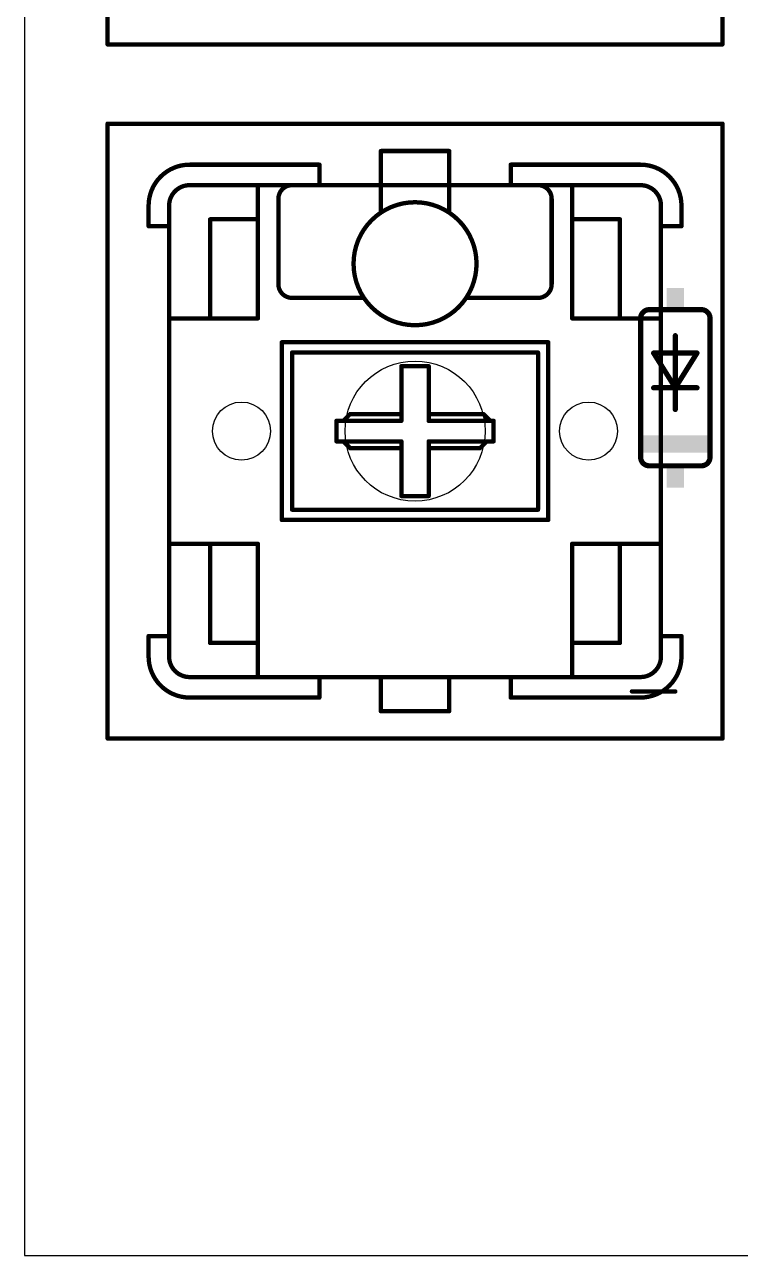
# Model space of a CAD drawing. Extents: x 0 to 155, y -1 to 106.
# Drawn here: x 0 to 20.95, y -1.27 to 34.76 of the extents above; entities that cross this region are included whole.
import ezdxf

# ---------------------------------------------------------------- set-up
doc = ezdxf.new("R2010")
doc.units = 0
doc.layers.add('20', color=7, linetype='CONTINUOUS')
doc.layers.add('21', color=253, linetype='CONTINUOUS')

# ---------------------------------------------------------------- blocks, each defined once
blk = doc.blocks.new('RECT')
blk.add_solid([(-0.5, -0.5), (0.5, -0.5), (-0.5, 0.5), (0.5, 0.5)])

msp = doc.modelspace()

# ---------------------------------------------------------------- linework, layer by layer
at = {"layer": '20'}
for p, q in [((0, 106.35), (0, -1.27)), ((0, -1.27), (154.92, -1.27))]:
    msp.add_line(p, q, dxfattribs=at)
for centre, radius in [((11.43, 22.86), 2.05), ((6.35, 22.86), 0.85), ((16.51, 22.86), 0.85)]:
    msp.add_circle(centre, radius, dxfattribs=at)
at = {"layer": '21'}
for points, const_width in [([(2.43, 34.18), (2.43, 52.18)], 0.127), ([(20.43, 52.18), (20.43, 34.18)], 0.127), ([(20.43, 34.18), (2.43, 34.18)], 0.127), ([(2.43, 31.86), (20.43, 31.86)], 0.127), ([(2.43, 13.86), (2.43, 31.86)], 0.127), ([(20.43, 31.86), (20.43, 13.86)], 0.127), ([(10.43, 31.06), (12.43, 31.06)], 0.127), ([(10.43, 30.06), (10.43, 31.06)], 0.127), ([(12.43, 30.06), (12.43, 31.06)], 0.127), ([(4.83, 30.66), (8.63, 30.66)], 0.127), ([(8.63, 30.06), (8.63, 30.66)], 0.127), ([(14.23, 30.66), (18.03, 30.66)], 0.127), ([(14.23, 30.06), (14.23, 30.66)], 0.127), ([(4.83, 30.06), (8.63, 30.06)], 0.127), ([(6.83, 30.06), (6.83, 29.06)], 0.127), ([(8.63, 30.06), (10.43, 30.06)], 0.127), ([(10.43, 30.06), (12.43, 30.06)], 0.127), ([(10.43, 29.26), (10.43, 30.06)], 0.127), ([(12.43, 30.06), (14.23, 30.06)], 0.127), ([(12.43, 30.06), (12.43, 29.26)], 0.127), ([(14.23, 30.06), (18.03, 30.06)], 0.127), ([(16.03, 30.06), (16.03, 29.06)], 0.127), ([(7.43, 27.16), (7.43, 29.66)], 0.127), ([(15.43, 27.16), (15.43, 29.66)], 0.127), ([(3.63, 28.86), (3.63, 29.46)], 0.127), ([(4.23, 28.86), (4.23, 29.46)], 0.127), ([(18.63, 29.46), (18.63, 28.86)], 0.127), ([(19.23, 29.46), (19.23, 28.86)], 0.127), ([(4.23, 28.86), (3.63, 28.86)], 0.127), ([(4.23, 16.86), (4.23, 28.86)], 0.127), ([(5.43, 29.06), (5.43, 26.16)], 0.127), ([(6.83, 29.06), (5.43, 29.06)], 0.127), ([(6.83, 29.06), (6.83, 26.16)], 0.127), ([(16.03, 29.06), (16.03, 26.16)], 0.127), ([(17.43, 29.06), (16.03, 29.06)], 0.127), ([(17.43, 29.06), (17.43, 26.16)], 0.127), ([(18.63, 28.86), (18.63, 16.86)], 0.127), ([(18.63, 28.86), (19.23, 28.86)], 0.127), ([(7.83, 26.76), (9.93, 26.76)], 0.127), ([(12.93, 26.76), (15.03, 26.76)], 0.127), ([(18.288, 26.416), (19.812, 26.416)], 0.1524), ([(5.43, 26.16), (4.23, 26.16)], 0.127), ([(6.83, 26.16), (5.43, 26.16)], 0.127), ([(17.43, 26.16), (16.03, 26.16)], 0.127), ([(18.63, 26.16), (17.43, 26.16)], 0.127), ([(18.034, 22.098), (18.034, 26.162)], 0.1524), ([(20.066, 22.098), (20.066, 26.162)], 0.1524), ([(19.05, 24.13), (19.05, 25.654)], 0.1524), ([(7.53, 20.26), (7.53, 25.46)], 0.127), ([(7.53, 25.46), (15.33, 25.46)], 0.127), ([(7.83, 20.56), (7.83, 25.16)], 0.127), ([(7.83, 25.16), (15.03, 25.16)], 0.127), ([(15.03, 25.16), (15.03, 20.56)], 0.127), ([(15.33, 25.46), (15.33, 20.26)], 0.127), ([(18.415, 25.146), (19.685, 25.146)], 0.1524), ([(19.05, 24.13), (18.415, 25.146)], 0.1524), ([(19.685, 25.146), (19.05, 24.13)], 0.1524), ([(11.03, 23.36), (11.03, 24.76)], 0.127), ([(11.03, 24.76), (11.83, 24.76)], 0.127), ([(11.83, 24.76), (11.83, 23.36)], 0.127), ([(18.415, 24.13), (19.05, 24.13)], 0.1524), ([(19.05, 23.495), (19.05, 24.13)], 0.1524), ([(19.05, 24.13), (19.685, 24.13)], 0.1524), ([(9.53, 23.36), (9.33, 23.16)], 0.127), ([(11.03, 23.36), (9.53, 23.36)], 0.127), ([(11.03, 23.16), (11.03, 23.36)], 0.127), ([(11.83, 23.36), (11.83, 23.16)], 0.127), ([(13.43, 23.36), (11.83, 23.36)], 0.127), ([(13.63, 23.16), (13.43, 23.36)], 0.127), ([(9.13, 22.56), (9.13, 23.16)], 0.127), ([(9.13, 23.16), (9.33, 23.16)], 0.127), ([(9.33, 23.16), (11.03, 23.16)], 0.127), ([(11.83, 23.16), (13.63, 23.16)], 0.127), ([(13.73, 23.16), (13.63, 23.16)], 0.127), ([(13.73, 23.16), (13.73, 22.56)], 0.127), ([(9.33, 22.56), (9.13, 22.56)], 0.127), ([(11.03, 22.56), (9.33, 22.56)], 0.127), ([(9.33, 22.56), (9.53, 22.36)], 0.127), ([(11.03, 22.36), (9.53, 22.36)], 0.127), ([(11.03, 22.36), (11.03, 22.56)], 0.127), ([(11.03, 20.96), (11.03, 22.36)], 0.127), ([(13.53, 22.56), (11.83, 22.56)], 0.127), ([(11.83, 22.56), (11.83, 22.36)], 0.127), ([(11.83, 22.36), (11.83, 20.96)], 0.127), ([(13.33, 22.36), (11.83, 22.36)], 0.127), ([(13.53, 22.56), (13.33, 22.36)], 0.127), ([(13.73, 22.56), (13.53, 22.56)], 0.127), ([(18.288, 21.844), (19.812, 21.844)], 0.1524), ([(11.83, 20.96), (11.03, 20.96)], 0.127), ([(15.03, 20.56), (7.83, 20.56)], 0.127), ([(15.33, 20.26), (7.53, 20.26)], 0.127), ([(5.43, 19.56), (4.23, 19.56)], 0.127), ([(6.83, 19.56), (5.43, 19.56)], 0.127), ([(5.43, 19.56), (5.43, 16.66)], 0.127), ([(6.83, 19.56), (6.83, 16.66)], 0.127), ([(17.43, 19.56), (16.03, 19.56)], 0.127), ([(16.03, 19.56), (16.03, 16.66)], 0.127), ([(18.63, 19.56), (17.43, 19.56)], 0.127), ([(17.43, 19.56), (17.43, 16.66)], 0.127), ([(3.63, 16.26), (3.63, 16.86)], 0.127), ([(4.23, 16.86), (3.63, 16.86)], 0.127), ([(4.23, 16.26), (4.23, 16.86)], 0.127), ([(6.83, 16.66), (5.43, 16.66)], 0.127), ([(6.83, 16.66), (6.83, 15.66)], 0.127), ([(16.03, 16.66), (16.03, 15.66)], 0.127), ([(17.43, 16.66), (16.03, 16.66)], 0.127), ([(18.63, 16.86), (18.63, 16.26)], 0.127), ([(18.63, 16.86), (19.23, 16.86)], 0.127), ([(19.23, 16.86), (19.23, 16.26)], 0.127), ([(8.63, 15.66), (4.83, 15.66)], 0.127), ([(10.43, 15.66), (8.63, 15.66)], 0.127), ([(8.63, 15.06), (8.63, 15.66)], 0.127), ([(14.23, 15.66), (10.43, 15.66)], 0.127), ([(10.43, 14.66), (10.43, 15.66)], 0.127), ([(12.43, 14.66), (12.43, 15.66)], 0.127), ([(18.03, 15.66), (14.23, 15.66)], 0.127), ([(14.23, 15.06), (14.23, 15.66)], 0.127), ([(17.78, 15.24), (19.05, 15.24)], 0.127), ([(8.63, 15.06), (4.83, 15.06)], 0.127), ([(18.03, 15.06), (14.23, 15.06)], 0.127), ([(10.43, 14.66), (12.43, 14.66)], 0.127), ([(20.43, 13.86), (2.43, 13.86)], 0.127)]:
    msp.add_lwpolyline(points, dxfattribs=dict(at, const_width=const_width))
for points, const_width in [([(2.43, 34.2118, 1), (2.43, 34.1482)], 0.0635), ([(20.43, 34.1482, 1), (20.43, 34.2118)], 0.0635), ([(2.3982, 34.18, 1), (2.4618, 34.18)], 0.0635), ([(20.3983, 34.18, 1), (20.4617, 34.18)], 0.0635), ([(2.4618, 31.86, 1), (2.3982, 31.86)], 0.0635), ([(2.43, 31.8918, 1), (2.43, 31.8283)], 0.0635), ([(20.4617, 31.86, 1), (20.3983, 31.86)], 0.0635), ([(20.43, 31.8283, 1), (20.43, 31.8918)], 0.0635), ([(10.4618, 31.06, 1), (10.3982, 31.06)], 0.0635), ([(10.43, 31.0918, 1), (10.43, 31.0283)], 0.0635), ([(12.4618, 31.06, 1), (12.3982, 31.06)], 0.0635), ([(12.43, 31.0283, 1), (12.43, 31.0918)], 0.0635), ([(4.83, 30.66, 0.4142), (3.63, 29.46)], 0.127), ([(4.83, 30.6917, 1), (4.83, 30.6283)], 0.0635), ([(4.83, 30.6283, 1), (4.83, 30.6917)], 0.0635), ([(8.6618, 30.66, 1), (8.5983, 30.66)], 0.0635), ([(8.63, 30.6283, 1), (8.63, 30.6917)], 0.0635), ([(14.2618, 30.66, 1), (14.1982, 30.66)], 0.0635), ([(14.23, 30.6917, 1), (14.23, 30.6283)], 0.0635), ([(19.23, 29.46, 0.4142), (18.03, 30.66)], 0.127), ([(18.03, 30.6917, 1), (18.03, 30.6283)], 0.0635), ([(18.03, 30.6283, 1), (18.03, 30.6917)], 0.0635), ([(4.83, 30.06, 0.4142), (4.23, 29.46)], 0.127), ([(4.83, 30.0918, 1), (4.83, 30.0283)], 0.0635), ([(4.83, 30.0283, 1), (4.83, 30.0918)], 0.0635), ([(6.8617, 30.06, 1), (6.7983, 30.06)], 0.0635), ([(7.83, 30.06, 0.4142), (7.43, 29.66)], 0.127), ([(7.83, 30.0283, 1), (7.83, 30.0918)], 0.0635), ([(8.63, 30.0918, 1), (8.63, 30.0283)], 0.0635), ([(8.5983, 30.06, 1), (8.6618, 30.06)], 0.0635), ([(8.63, 30.0283, 1), (8.63, 30.0918)], 0.0635), ([(10.4618, 30.06, 1), (10.3982, 30.06)], 0.0635), ([(10.3982, 30.06, 1), (10.4618, 30.06)], 0.0635), ([(10.43, 30.0918, 1), (10.43, 30.0283)], 0.0635), ([(10.43, 30.0283, 1), (10.43, 30.0918)], 0.0635), ([(12.4618, 30.06, 1), (12.3982, 30.06)], 0.0635), ([(12.3982, 30.06, 1), (12.4618, 30.06)], 0.0635), ([(12.43, 30.0918, 1), (12.43, 30.0283)], 0.0635), ([(12.43, 30.0283, 1), (12.43, 30.0918)], 0.0635), ([(14.1982, 30.06, 1), (14.2618, 30.06)], 0.0635), ([(14.23, 30.0918, 1), (14.23, 30.0283)], 0.0635), ([(14.23, 30.0283, 1), (14.23, 30.0918)], 0.0635), ([(15.43, 29.66, 0.4142), (15.03, 30.06)], 0.127), ([(15.03, 30.0918, 1), (15.03, 30.0283)], 0.0635), ([(16.0617, 30.06, 1), (15.9983, 30.06)], 0.0635), ([(18.63, 29.46, 0.4142), (18.03, 30.06)], 0.127), ([(18.03, 30.0918, 1), (18.03, 30.0283)], 0.0635), ([(18.03, 30.0283, 1), (18.03, 30.0918)], 0.0635), ([(7.4618, 29.66, 1), (7.3983, 29.66)], 0.0635), ([(7.3983, 29.66, 1), (7.4618, 29.66)], 0.0635), ([(11.43, 29.56, 1), (11.43, 25.96)], 0.127), ([(11.43, 25.96, 1), (11.43, 29.56)], 0.127), ([(11.43, 29.5918, 1), (11.43, 29.5283)], 0.0635), ([(11.43, 29.5283, 1), (11.43, 29.5918)], 0.0635), ([(15.4618, 29.66, 1), (15.3983, 29.66)], 0.0635), ([(15.3983, 29.66, 1), (15.4618, 29.66)], 0.0635), ([(3.6618, 29.46, 1), (3.5983, 29.46)], 0.0635), ([(3.5983, 29.46, 1), (3.6618, 29.46)], 0.0635), ([(4.2618, 29.46, 1), (4.1983, 29.46)], 0.0635), ([(4.1983, 29.46, 1), (4.2618, 29.46)], 0.0635), ([(10.3982, 29.26, 1), (10.4618, 29.26)], 0.0635), ([(12.3982, 29.26, 1), (12.4618, 29.26)], 0.0635), ([(18.6618, 29.46, 1), (18.5983, 29.46)], 0.0635), ([(18.5983, 29.46, 1), (18.6618, 29.46)], 0.0635), ([(19.2617, 29.46, 1), (19.1983, 29.46)], 0.0635), ([(19.1983, 29.46, 1), (19.2617, 29.46)], 0.0635), ([(3.63, 28.8918, 1), (3.63, 28.8283)], 0.0635), ([(3.5983, 28.86, 1), (3.6618, 28.86)], 0.0635), ([(4.2618, 28.86, 1), (4.1983, 28.86)], 0.0635), ([(4.1983, 28.86, 1), (4.2618, 28.86)], 0.0635), ([(4.23, 28.8283, 1), (4.23, 28.8918)], 0.0635), ([(5.4618, 29.06, 1), (5.3983, 29.06)], 0.0635), ([(5.43, 29.0918, 1), (5.43, 29.0283)], 0.0635), ([(6.8617, 29.06, 1), (6.7983, 29.06)], 0.0635), ([(6.7983, 29.06, 1), (6.8617, 29.06)], 0.0635), ([(6.83, 29.0283, 1), (6.83, 29.0918)], 0.0635), ([(16.03, 29.0918, 1), (16.03, 29.0283)], 0.0635), ([(16.0617, 29.06, 1), (15.9983, 29.06)], 0.0635), ([(15.9983, 29.06, 1), (16.0617, 29.06)], 0.0635), ([(17.4617, 29.06, 1), (17.3983, 29.06)], 0.0635), ([(17.43, 29.0283, 1), (17.43, 29.0918)], 0.0635), ([(18.63, 28.8918, 1), (18.63, 28.8283)], 0.0635), ([(18.6618, 28.86, 1), (18.5983, 28.86)], 0.0635), ([(18.5983, 28.86, 1), (18.6618, 28.86)], 0.0635), ([(19.1983, 28.86, 1), (19.2617, 28.86)], 0.0635), ([(19.23, 28.8283, 1), (19.23, 28.8918)], 0.0635), ([(7.43, 27.16, 0.4142), (7.83, 26.76)], 0.127), ([(7.4618, 27.16, 1), (7.3983, 27.16)], 0.0635), ([(7.3983, 27.16, 1), (7.4618, 27.16)], 0.0635), ([(15.03, 26.76, 0.4142), (15.43, 27.16)], 0.127), ([(15.4618, 27.16, 1), (15.3983, 27.16)], 0.0635), ([(15.3983, 27.16, 1), (15.4618, 27.16)], 0.0635), ([(7.83, 26.7918, 1), (7.83, 26.7283)], 0.0635), ([(7.83, 26.7283, 1), (7.83, 26.7918)], 0.0635), ([(9.93, 26.7283, 1), (9.93, 26.7918)], 0.0635), ([(12.93, 26.7918, 1), (12.93, 26.7283)], 0.0635), ([(15.03, 26.7918, 1), (15.03, 26.7283)], 0.0635), ([(15.03, 26.7283, 1), (15.03, 26.7918)], 0.0635), ([(18.288, 26.416, 0.4142), (18.034, 26.162)], 0.1524), ([(18.288, 26.4541, 1), (18.288, 26.3779)], 0.0762), ([(18.288, 26.3779, 1), (18.288, 26.4541)], 0.0762), ([(20.066, 26.162, 0.4142), (19.812, 26.416)], 0.1524), ([(19.812, 26.4541, 1), (19.812, 26.3779)], 0.0762), ([(19.812, 26.3779, 1), (19.812, 26.4541)], 0.0762), ([(4.23, 26.1917, 1), (4.23, 26.1283)], 0.0635), ([(5.43, 26.1917, 1), (5.43, 26.1283)], 0.0635), ([(5.3983, 26.16, 1), (5.4618, 26.16)], 0.0635), ([(5.43, 26.1283, 1), (5.43, 26.1917)], 0.0635), ([(6.7983, 26.16, 1), (6.8617, 26.16)], 0.0635), ([(6.83, 26.1283, 1), (6.83, 26.1917)], 0.0635), ([(11.43, 25.9917, 1), (11.43, 25.9283)], 0.0635), ([(11.43, 25.9283, 1), (11.43, 25.9917)], 0.0635), ([(16.03, 26.1917, 1), (16.03, 26.1283)], 0.0635), ([(15.9983, 26.16, 1), (16.0617, 26.16)], 0.0635), ([(17.43, 26.1917, 1), (17.43, 26.1283)], 0.0635), ([(17.3983, 26.16, 1), (17.4617, 26.16)], 0.0635), ([(17.43, 26.1283, 1), (17.43, 26.1917)], 0.0635), ([(18.0721, 26.162, 1), (17.9959, 26.162)], 0.0762), ([(17.9959, 26.162, 1), (18.0721, 26.162)], 0.0762), ([(18.63, 26.1283, 1), (18.63, 26.1917)], 0.0635), ([(20.1041, 26.162, 1), (20.0279, 26.162)], 0.0762), ([(20.0279, 26.162, 1), (20.1041, 26.162)], 0.0762), ([(19.0881, 25.654, 1), (19.0119, 25.654)], 0.0762), ([(7.53, 25.4917, 1), (7.53, 25.4283)], 0.0635), ([(7.5617, 25.46, 1), (7.4983, 25.46)], 0.0635), ([(7.83, 25.1917, 1), (7.83, 25.1283)], 0.0635), ([(7.8617, 25.16, 1), (7.7983, 25.16)], 0.0635), ([(15.0618, 25.16, 1), (14.9983, 25.16)], 0.0635), ([(15.03, 25.1283, 1), (15.03, 25.1917)], 0.0635), ([(15.3618, 25.46, 1), (15.2982, 25.46)], 0.0635), ([(15.33, 25.4283, 1), (15.33, 25.4917)], 0.0635), ([(18.415, 25.1841, 1), (18.415, 25.1079)], 0.0762), ([(18.4473, 25.1662, 1), (18.3827, 25.1258)], 0.0762), ([(19.7173, 25.1258, 1), (19.6527, 25.1662)], 0.0762), ([(19.685, 25.1079, 1), (19.685, 25.1841)], 0.0762), ([(11.0618, 24.76, 1), (10.9983, 24.76)], 0.0635), ([(11.03, 24.7918, 1), (11.03, 24.7283)], 0.0635), ([(11.8618, 24.76, 1), (11.7982, 24.76)], 0.0635), ([(11.83, 24.7283, 1), (11.83, 24.7918)], 0.0635), ([(18.415, 24.1681, 1), (18.415, 24.0919)], 0.0762), ([(19.0881, 24.13, 1), (19.0119, 24.13)], 0.0762), ([(19.05, 24.1681, 1), (19.05, 24.0919)], 0.0762), ([(19.0177, 24.1502, 1), (19.0823, 24.1098)], 0.0762), ([(19.0119, 24.13, 1), (19.0881, 24.13)], 0.0762), ([(19.0177, 24.1098, 1), (19.0823, 24.1502)], 0.0762), ([(19.05, 24.0919, 1), (19.05, 24.1681)], 0.0762), ([(19.685, 24.0919, 1), (19.685, 24.1681)], 0.0762), ([(9.53, 23.3917, 1), (9.53, 23.3283)], 0.0635), ([(9.5525, 23.3375, 1), (9.5075, 23.3825)], 0.0635), ([(11.0618, 23.36, 1), (10.9983, 23.36)], 0.0635), ([(11.03, 23.3283, 1), (11.03, 23.3917)], 0.0635), ([(11.8618, 23.36, 1), (11.7982, 23.36)], 0.0635), ([(11.83, 23.3917, 1), (11.83, 23.3283)], 0.0635), ([(13.4525, 23.3825, 1), (13.4075, 23.3375)], 0.0635), ([(13.43, 23.3283, 1), (13.43, 23.3917)], 0.0635), ([(19.0119, 23.495, 1), (19.0881, 23.495)], 0.0762), ([(9.13, 23.1917, 1), (9.13, 23.1283)], 0.0635), ([(9.1618, 23.16, 1), (9.0983, 23.16)], 0.0635), ([(9.3075, 23.1825, 1), (9.3525, 23.1375)], 0.0635), ([(9.33, 23.1917, 1), (9.33, 23.1283)], 0.0635), ([(9.33, 23.1283, 1), (9.33, 23.1917)], 0.0635), ([(10.9983, 23.36, 1), (11.0618, 23.36)], 0.0635), ([(10.9983, 23.16, 1), (11.0618, 23.16)], 0.0635), ([(11.03, 23.1283, 1), (11.03, 23.1917)], 0.0635), ([(11.7982, 23.36, 1), (11.8618, 23.36)], 0.0635), ([(11.7982, 23.16, 1), (11.8618, 23.16)], 0.0635), ([(11.83, 23.1917, 1), (11.83, 23.1283)], 0.0635), ([(13.63, 23.1917, 1), (13.63, 23.1283)], 0.0635), ([(13.6075, 23.1375, 1), (13.6525, 23.1825)], 0.0635), ([(13.63, 23.1283, 1), (13.63, 23.1917)], 0.0635), ([(13.7618, 23.16, 1), (13.6982, 23.16)], 0.0635), ([(13.73, 23.1283, 1), (13.73, 23.1917)], 0.0635), ([(9.13, 22.5918, 1), (9.13, 22.5283)], 0.0635), ([(9.0983, 22.56, 1), (9.1618, 22.56)], 0.0635), ([(9.3525, 22.5825, 1), (9.3075, 22.5375)], 0.0635), ([(9.33, 22.5918, 1), (9.33, 22.5283)], 0.0635), ([(9.33, 22.5283, 1), (9.33, 22.5918)], 0.0635), ([(9.53, 22.3917, 1), (9.53, 22.3283)], 0.0635), ([(9.5075, 22.3375, 1), (9.5525, 22.3825)], 0.0635), ([(11.0618, 22.56, 1), (10.9983, 22.56)], 0.0635), ([(11.0618, 22.36, 1), (10.9983, 22.36)], 0.0635), ([(10.9983, 22.36, 1), (11.0618, 22.36)], 0.0635), ([(11.03, 22.5283, 1), (11.03, 22.5918)], 0.0635), ([(11.03, 22.3283, 1), (11.03, 22.3917)], 0.0635), ([(11.8618, 22.56, 1), (11.7982, 22.56)], 0.0635), ([(11.8618, 22.36, 1), (11.7982, 22.36)], 0.0635), ([(11.7982, 22.36, 1), (11.8618, 22.36)], 0.0635), ([(11.83, 22.5918, 1), (11.83, 22.5283)], 0.0635), ([(11.83, 22.3917, 1), (11.83, 22.3283)], 0.0635), ([(13.3075, 22.3825, 1), (13.3525, 22.3375)], 0.0635), ([(13.33, 22.3283, 1), (13.33, 22.3917)], 0.0635), ([(13.53, 22.5918, 1), (13.53, 22.5283)], 0.0635), ([(13.5525, 22.5375, 1), (13.5075, 22.5825)], 0.0635), ([(13.53, 22.5283, 1), (13.53, 22.5918)], 0.0635), ([(13.6982, 22.56, 1), (13.7618, 22.56)], 0.0635), ([(13.73, 22.5283, 1), (13.73, 22.5918)], 0.0635), ([(18.034, 22.098, 0.4142), (18.288, 21.844)], 0.1524), ([(18.0721, 22.098, 1), (17.9959, 22.098)], 0.0762), ([(17.9959, 22.098, 1), (18.0721, 22.098)], 0.0762), ([(19.812, 21.844, 0.4142), (20.066, 22.098)], 0.1524), ([(20.1041, 22.098, 1), (20.0279, 22.098)], 0.0762), ([(20.0279, 22.098, 1), (20.1041, 22.098)], 0.0762), ([(18.288, 21.8821, 1), (18.288, 21.8059)], 0.0762), ([(18.288, 21.8059, 1), (18.288, 21.8821)], 0.0762), ([(19.812, 21.8821, 1), (19.812, 21.8059)], 0.0762), ([(19.812, 21.8059, 1), (19.812, 21.8821)], 0.0762), ([(11.03, 20.9917, 1), (11.03, 20.9283)], 0.0635), ([(10.9983, 20.96, 1), (11.0618, 20.96)], 0.0635), ([(11.7982, 20.96, 1), (11.8618, 20.96)], 0.0635), ([(11.83, 20.9283, 1), (11.83, 20.9917)], 0.0635), ([(7.83, 20.5918, 1), (7.83, 20.5283)], 0.0635), ([(7.7983, 20.56, 1), (7.8617, 20.56)], 0.0635), ([(14.9983, 20.56, 1), (15.0618, 20.56)], 0.0635), ([(15.03, 20.5283, 1), (15.03, 20.5918)], 0.0635), ([(7.53, 20.2918, 1), (7.53, 20.2283)], 0.0635), ([(7.4983, 20.26, 1), (7.5617, 20.26)], 0.0635), ([(15.2982, 20.26, 1), (15.3618, 20.26)], 0.0635), ([(15.33, 20.2283, 1), (15.33, 20.2918)], 0.0635), ([(4.23, 19.5918, 1), (4.23, 19.5283)], 0.0635), ([(5.43, 19.5918, 1), (5.43, 19.5283)], 0.0635), ([(5.4618, 19.56, 1), (5.3983, 19.56)], 0.0635), ([(5.43, 19.5283, 1), (5.43, 19.5918)], 0.0635), ([(6.8617, 19.56, 1), (6.7983, 19.56)], 0.0635), ([(6.83, 19.5283, 1), (6.83, 19.5918)], 0.0635), ([(16.03, 19.5918, 1), (16.03, 19.5283)], 0.0635), ([(16.0617, 19.56, 1), (15.9983, 19.56)], 0.0635), ([(17.43, 19.5918, 1), (17.43, 19.5283)], 0.0635), ([(17.4617, 19.56, 1), (17.3983, 19.56)], 0.0635), ([(17.43, 19.5283, 1), (17.43, 19.5918)], 0.0635), ([(18.63, 19.5283, 1), (18.63, 19.5918)], 0.0635), ([(3.6618, 16.86, 1), (3.5983, 16.86)], 0.0635), ([(3.63, 16.8917, 1), (3.63, 16.8283)], 0.0635), ([(4.2618, 16.86, 1), (4.1983, 16.86)], 0.0635), ([(4.1983, 16.86, 1), (4.2618, 16.86)], 0.0635), ([(4.23, 16.8283, 1), (4.23, 16.8917)], 0.0635), ([(5.43, 16.6917, 1), (5.43, 16.6283)], 0.0635), ([(5.3983, 16.66, 1), (5.4618, 16.66)], 0.0635), ([(6.8617, 16.66, 1), (6.7983, 16.66)], 0.0635), ([(6.7983, 16.66, 1), (6.8617, 16.66)], 0.0635), ([(6.83, 16.6283, 1), (6.83, 16.6917)], 0.0635), ([(16.03, 16.6917, 1), (16.03, 16.6283)], 0.0635), ([(16.0617, 16.66, 1), (15.9983, 16.66)], 0.0635), ([(15.9983, 16.66, 1), (16.0617, 16.66)], 0.0635), ([(17.3983, 16.66, 1), (17.4617, 16.66)], 0.0635), ([(17.43, 16.6283, 1), (17.43, 16.6917)], 0.0635), ([(18.6618, 16.86, 1), (18.5983, 16.86)], 0.0635), ([(18.63, 16.8917, 1), (18.63, 16.8283)], 0.0635), ([(18.5983, 16.86, 1), (18.6618, 16.86)], 0.0635), ([(19.2617, 16.86, 1), (19.1983, 16.86)], 0.0635), ([(19.23, 16.8283, 1), (19.23, 16.8917)], 0.0635), ([(3.63, 16.26, 0.4142), (4.83, 15.06)], 0.127), ([(3.6618, 16.26, 1), (3.5983, 16.26)], 0.0635), ([(3.5983, 16.26, 1), (3.6618, 16.26)], 0.0635), ([(4.23, 16.26, 0.4142), (4.83, 15.66)], 0.127), ([(4.2618, 16.26, 1), (4.1983, 16.26)], 0.0635), ([(4.1983, 16.26, 1), (4.2618, 16.26)], 0.0635), ([(18.03, 15.06, 0.4142), (19.23, 16.26)], 0.127), ([(18.03, 15.66, 0.4142), (18.63, 16.26)], 0.127), ([(18.6618, 16.26, 1), (18.5983, 16.26)], 0.0635), ([(18.5983, 16.26, 1), (18.6618, 16.26)], 0.0635), ([(19.2617, 16.26, 1), (19.1983, 16.26)], 0.0635), ([(19.1983, 16.26, 1), (19.2617, 16.26)], 0.0635), ([(4.83, 15.6918, 1), (4.83, 15.6282)], 0.0635), ([(4.83, 15.6282, 1), (4.83, 15.6918)], 0.0635), ([(6.7983, 15.66, 1), (6.8617, 15.66)], 0.0635), ([(8.63, 15.6918, 1), (8.63, 15.6282)], 0.0635), ([(8.6618, 15.66, 1), (8.5983, 15.66)], 0.0635), ([(8.63, 15.6282, 1), (8.63, 15.6918)], 0.0635), ([(10.43, 15.6918, 1), (10.43, 15.6282)], 0.0635), ([(10.4618, 15.66, 1), (10.3982, 15.66)], 0.0635), ([(10.43, 15.6282, 1), (10.43, 15.6918)], 0.0635), ([(12.4618, 15.66, 1), (12.3982, 15.66)], 0.0635), ([(14.23, 15.6918, 1), (14.23, 15.6282)], 0.0635), ([(14.2618, 15.66, 1), (14.1982, 15.66)], 0.0635), ([(14.23, 15.6282, 1), (14.23, 15.6918)], 0.0635), ([(15.9983, 15.66, 1), (16.0617, 15.66)], 0.0635), ([(18.03, 15.6918, 1), (18.03, 15.6282)], 0.0635), ([(18.03, 15.6282, 1), (18.03, 15.6918)], 0.0635), ([(17.78, 15.2718, 1), (17.78, 15.2082)], 0.0635), ([(19.05, 15.2082, 1), (19.05, 15.2718)], 0.0635), ([(4.83, 15.0918, 1), (4.83, 15.0282)], 0.0635), ([(4.83, 15.0282, 1), (4.83, 15.0918)], 0.0635), ([(8.5983, 15.06, 1), (8.6618, 15.06)], 0.0635), ([(8.63, 15.0282, 1), (8.63, 15.0918)], 0.0635), ([(14.23, 15.0918, 1), (14.23, 15.0282)], 0.0635), ([(14.1982, 15.06, 1), (14.2618, 15.06)], 0.0635), ([(18.03, 15.0918, 1), (18.03, 15.0282)], 0.0635), ([(18.03, 15.0282, 1), (18.03, 15.0918)], 0.0635), ([(10.43, 14.6918, 1), (10.43, 14.6282)], 0.0635), ([(10.3982, 14.66, 1), (10.4618, 14.66)], 0.0635), ([(12.3982, 14.66, 1), (12.4618, 14.66)], 0.0635), ([(12.43, 14.6282, 1), (12.43, 14.6918)], 0.0635), ([(2.3982, 13.86, 1), (2.4618, 13.86)], 0.0635), ([(2.43, 13.8918, 1), (2.43, 13.8283)], 0.0635), ([(20.3983, 13.86, 1), (20.4617, 13.86)], 0.0635), ([(20.43, 13.8283, 1), (20.43, 13.8918)], 0.0635)]:
    msp.add_lwpolyline(points, format="xyb", dxfattribs=dict(at, const_width=const_width))

# ---------------------------------------------------------------- block references
at = {"layer": '21', "rotation": 90}
for p, xscale, yscale in [((19.05, 26.7335), 0.635, 0.508), ((19.05, 22.479), 0.508, 2.032), ((19.05, 21.5265), 0.635, 0.508)]:
    msp.add_blockref('RECT', p, dxfattribs=dict(at, xscale=xscale, yscale=yscale))

doc.saveas('drawing.dxf')
